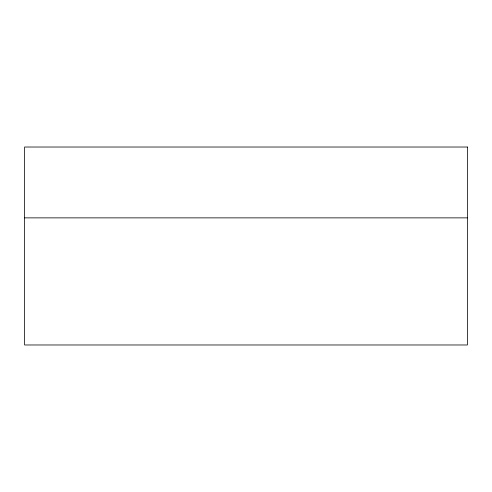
<?xml version="1.0" encoding="UTF-8"?>
<svg xmlns="http://www.w3.org/2000/svg" width="492" height="492" viewBox="0 0 492 492"><rect width="100%" height="100%" fill="white"/><g stroke="black" fill="none" stroke-linecap="round" stroke-linejoin="round"><path stroke-width="0.74" d="M24.6 217.87L467.4 217.87M467.4 147.022L24.6 147.022L24.6 344.978L467.4 344.978L467.4 147.022"/></g></svg>
